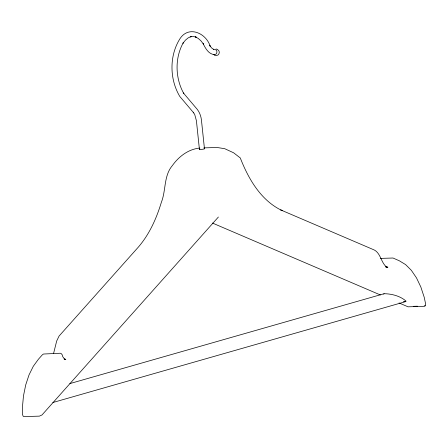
<?xml version="1.0" encoding="UTF-8"?>
<svg xmlns="http://www.w3.org/2000/svg" width="448" height="448" viewBox="0 0 448 448"><rect width="100%" height="100%" fill="white"/><g stroke="black" fill="none" stroke-linecap="round" stroke-linejoin="round"><path stroke-width="0.67" d="M399.062 302.96L408.066 306.818L423.438 306.365L425.23 305.816L425.6 303.822L424.217 297.287L420.823 286.961L416.483 277.872L411.348 270.329L405.58 264.578L399.33 260.792L393.025 258.02L380.453 258.395M53.542 353.595L56.689 341.001L59.08 336.05L138.41 247.033C149.47 234.181 156.481 218.456 161.353 202.35C166.124 190.344 163.632 175.823 172.379 165.564C178.808 156.503 188.524 149.055 199.875 148.064M218.389 217.028L42.028 414.932L39.407 416.136L24.035 416.59L23.212 416.287L22.434 414.383L22.4 407.462L23.486 395.853L25.721 384.888L29.019 374.931L33.275 366.313L38.388 359.274L42.431 354.732L43.518 354.026L60.273 353.248L61.141 353.5L62.311 354.962L62.754 356.698L64.926 359.537M383.706 294.168L384.11 293.714C391.698 293.77 400.434 296.055 406.095 301.157L405.686 301.61L52.814 402.539M214.676 54.634C208.622 54.348 205.47 48.328 203.095 43.551L203.554 44.229L200.995 40.886L198.184 38.388L195.188 36.809L196.224 37.111L193.183 36.506L190.148 36.876L191.178 36.506L188.216 37.856L185.444 40.141L182.946 43.288L183.394 42.538C174.625 57.966 175.174 78.288 183.842 93.643L183.372 92.949L197.249 109.346C199.662 112.437 200.99 116.183 201.443 120.058L204.462 148.803L204.064 148.954A2.537 0.442 -5 0 1 200.575 149.386A2.537 0.308 -9.5 0 1 199.802 149.083M69.843 383.606L384.11 293.714M424.458 306.001L425.23 305.816M405.686 301.61L403.346 301.728M203.862 147.885L217.14 147.493L224.722 148.697L233.626 152.802L240.279 157.948C248.5 179.01 260.988 200.654 282.24 210.65L280.739 209.938L372.938 249.418C380.901 252.101 380.682 262.982 387.061 267.417M385.857 267.232L387.951 267.17L385.571 266.694M413.28 306.331L417.469 306.208M64.456 359.335L65.856 359.296L64.07 358.943M213.248 49.241L214.889 49.588A2.537 2.111 -78 0 1 216.815 52.702A2.537 2.111 -78 0 1 213.629 54.326M216.059 48.989L217.459 49.398L219.027 51.027L219.296 52.472L218.904 53.939L217.958 55.031L216.714 55.457L215.774 55.714L214.374 55.306M212.453 223.054L380.402 294.969M204.176 148.68L204.462 148.803M213.724 49.426L211.602 47.936L209.737 45.528L210.202 46.211C205.817 32.486 187.572 24.937 179.239 39.911C169.21 56.834 169.753 79.61 179.771 96.41L193.738 112.907L193.25 112.19L194.706 114.464L196.414 120.73L199.416 149.302"/></g></svg>
